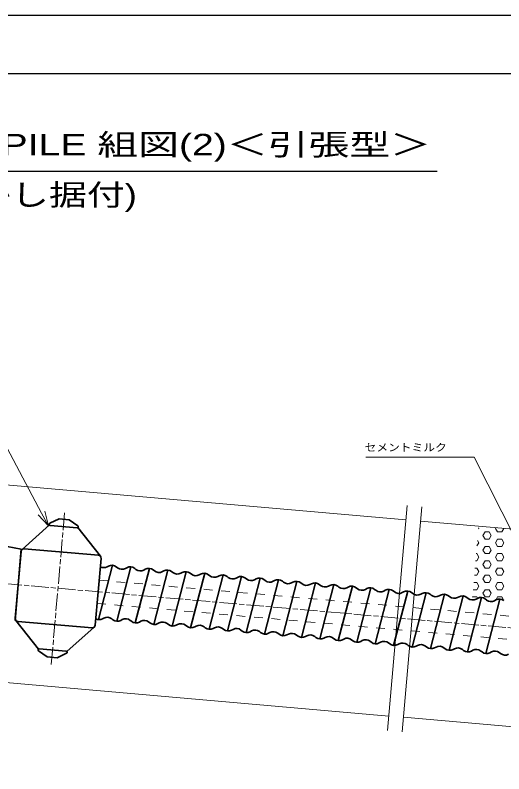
# Model space of a CAD drawing. Units: millimetres at full size, sheet at 1:1; details may follow other scales. Extents: x 0 to 1680, y -15 to 1188.
# Drawn here: x 831 to 1166, y 668 to 1188 of the extents above; entities that cross this region are included whole.
import ezdxf
from ezdxf.enums import TextEntityAlignment as Align

# ---------------------------------------------------------------- set-up
doc = ezdxf.new("R2010")
doc.units = ezdxf.units.MM
doc.linetypes.add('CHAIN', pattern=[18.5, 12, -1.5, 3.5, -1.5])
doc.linetypes.add('DASHED_SPACED', pattern=[12, 6, -6])
for name, color, linetype, lineweight in [('1外形線', 7, 'Continuous', 35), ('2細線', 3, 'Continuous', 20), ('3隠れ線', 2, 'DASHED_SPACED', 13), ('4中心線', 1, 'CHAIN', 15), ('6寸法線', 4, 'Continuous', 13), ('7 枠・タイトル', 7, 'Continuous', 25), ('DEFPOINTS_8', 7, 'Continuous', 25)]:
    doc.layers.add(name, color=color, linetype=linetype, lineweight=lineweight)
doc.styles.add('ＭＳ Ｐゴシック', font='')
doc.styles.get('ＭＳ Ｐゴシック').set_extended_font_data('MS PGothic')

msp = doc.modelspace()

# ---------------------------------------------------------------- linework, layer by layer
at = {"layer": '1外形線'}
for p, q in [((854.025, 838.335), (835.368, 821.585)), ((860.819, 842.532), (854.282, 839.486)), ((854.541, 838.062), (872.971, 836.45)), ((867.565, 841.942), (860.819, 842.532)), ((867.565, 841.942), (873.473, 837.807)), ((873.526, 836.629), (888.991, 816.893)), ((819.981, 824.524), (834.793, 821.721)), ((834.793, 821.721), (830.52, 772.908)), ((834.661, 820.227), (832.656, 797.315)), ((887.634, 817.6), (836.828, 822.045)), ((887.447, 792.521), (889.452, 815.433)), ((897.275, 810.736), (887.638, 773.444)), ((893.54, 809.663), (894.492, 810.17)), ((900.767, 809.031), (899.917, 809.695)), ((909.927, 809.629), (900.29, 772.337)), ((906.192, 808.557), (907.144, 809.063)), ((913.418, 807.924), (912.569, 808.588)), ((922.578, 808.522), (912.941, 771.23)), ((918.843, 807.45), (919.795, 807.956)), ((926.07, 806.817), (925.22, 807.481)), ((935.23, 807.415), (925.593, 770.123)), ((931.495, 806.343), (932.447, 806.849)), ((938.722, 805.711), (937.872, 806.374)), ((947.882, 806.308), (938.245, 769.016)), ((944.147, 805.236), (945.099, 805.742)), ((951.373, 804.604), (950.524, 805.267)), ((960.533, 805.201), (950.896, 767.909)), ((956.798, 804.129), (957.75, 804.635)), ((964.025, 803.497), (963.175, 804.161)), ((973.185, 804.094), (963.548, 766.802)), ((969.45, 803.022), (970.402, 803.528)), ((976.677, 802.39), (975.827, 803.054)), ((985.837, 802.987), (976.2, 765.695)), ((982.102, 801.915), (983.054, 802.421)), ((989.328, 801.283), (988.479, 801.947)), ((998.488, 801.881), (988.851, 764.589)), ((994.753, 800.808), (995.705, 801.315)), ((830.652, 774.402), (832.656, 797.315)), ((1001.98, 800.176), (1001.13, 800.84)), ((1011.14, 800.774), (1001.503, 763.482)), ((1007.405, 799.702), (1008.357, 800.208)), ((1014.632, 799.069), (1013.782, 799.733)), ((1023.792, 799.667), (1014.155, 762.375)), ((1020.057, 798.595), (1021.009, 799.101)), ((1027.284, 797.962), (1026.434, 798.626)), ((1036.443, 798.56), (1026.806, 761.268)), ((1032.708, 797.488), (1033.661, 797.994)), ((1039.935, 796.856), (1039.085, 797.519)), ((1049.095, 797.453), (1039.458, 760.161)), ((1045.36, 796.381), (1046.312, 796.887)), ((1052.587, 795.749), (1051.737, 796.412)), ((1061.747, 796.346), (1052.11, 759.054)), ((887.447, 792.521), (885.443, 769.608)), ((1058.012, 795.274), (1058.964, 795.78)), ((1065.239, 794.642), (1064.389, 795.306)), ((1074.398, 795.239), (1064.761, 757.947)), ((1070.664, 794.167), (1071.616, 794.673)), ((1077.89, 793.535), (1077.041, 794.199)), ((1087.05, 794.132), (1077.413, 756.84)), ((1083.315, 793.06), (1084.267, 793.566)), ((1090.542, 792.428), (1089.692, 793.092)), ((1099.702, 793.026), (1090.065, 755.734)), ((1095.967, 791.953), (1096.919, 792.46)), ((1103.194, 791.321), (1102.344, 791.985)), ((1112.353, 791.919), (1102.716, 754.627)), ((1108.619, 790.847), (1109.571, 791.353)), ((1115.845, 790.214), (1114.996, 790.878)), ((1125.005, 790.812), (1115.368, 753.52)), ((1121.27, 789.74), (1122.222, 790.246)), ((1128.497, 789.107), (1127.647, 789.771)), ((1137.657, 789.705), (1128.02, 752.413)), ((1133.922, 788.633), (1134.874, 789.139)), ((1141.149, 788.001), (1140.299, 788.664)), ((1150.308, 788.598), (1140.671, 751.306)), ((1146.574, 787.526), (1147.526, 788.032)), ((1153.8, 786.894), (1152.951, 787.557)), ((1162.96, 787.491), (1153.323, 750.199)), ((1159.225, 786.419), (1160.177, 786.925)), ((846.578, 753.206), (831.112, 772.942)), ((883.276, 767.79), (832.47, 772.235)), ((891.373, 774.516), (890.421, 774.01)), ((896.798, 774.041), (897.647, 773.377)), ((904.024, 773.409), (903.072, 772.903)), ((909.449, 772.934), (910.299, 772.271)), ((916.676, 772.302), (915.724, 771.796)), ((922.101, 771.827), (922.951, 771.164)), ((929.328, 771.195), (928.376, 770.689)), ((934.753, 770.721), (935.602, 770.057)), ((941.98, 770.088), (941.027, 769.582)), ((866.078, 751.5), (884.736, 768.251)), ((947.404, 769.614), (948.254, 768.95)), ((954.631, 768.981), (953.679, 768.475)), ((960.056, 768.507), (960.906, 767.843)), ((967.283, 767.875), (966.331, 767.368)), ((972.708, 767.4), (973.558, 766.736)), ((979.935, 766.768), (978.982, 766.262)), ((985.36, 766.293), (986.209, 765.629)), ((992.586, 765.661), (991.634, 765.155)), ((998.011, 765.186), (998.861, 764.522)), ((1005.238, 764.554), (1004.286, 764.048)), ((1010.663, 764.079), (1011.513, 763.416)), ((1017.89, 763.447), (1016.938, 762.941)), ((1023.315, 762.972), (1024.164, 762.309)), ((1030.541, 762.34), (1029.589, 761.834)), ((1035.966, 761.865), (1036.816, 761.202)), ((1043.193, 761.233), (1042.241, 760.727)), ((1048.618, 760.759), (1049.468, 760.095)), ((1055.845, 760.126), (1054.893, 759.62)), ((1061.27, 759.652), (1062.119, 758.988)), ((1068.496, 759.019), (1067.544, 758.513)), ((1073.921, 758.545), (1074.771, 757.881)), ((1081.148, 757.913), (1080.196, 757.407)), ((1086.573, 757.438), (1087.423, 756.774)), ((1093.8, 756.806), (1092.848, 756.3)), ((1099.225, 756.331), (1100.074, 755.667)), ((1106.451, 755.699), (1105.499, 755.193)), ((1111.876, 755.224), (1112.726, 754.56)), ((1119.103, 754.592), (1118.151, 754.086)), ((852.539, 747.894), (846.631, 752.029)), ((847.133, 753.386), (865.562, 751.773)), ((859.285, 747.303), (865.821, 750.35)), ((1124.528, 754.117), (1125.378, 753.454)), ((1131.755, 753.485), (1130.803, 752.979)), ((1137.18, 753.01), (1138.029, 752.347)), ((1144.406, 752.378), (1143.454, 751.872)), ((1149.831, 751.904), (1150.681, 751.24)), ((1157.058, 751.271), (1156.106, 750.765)), ((1162.483, 750.797), (1163.333, 750.133)), ((859.285, 747.303), (852.539, 747.894))]:
    msp.add_line(p, q, dxfattribs=at)
for centre, radius, start, end in [((854.607, 838.809), 0.75, 114.38061, 265), ((873.036, 837.197), 0.75, 265, 55.61939), ((836.653, 820.053), 2, 85, 175), ((887.459, 815.608), 2, 355, 85), ((831.187, 811.4), 5, 52.00158, 52.41679), ((891.193, 814.078), 5, 243.24974, 297.99531), ((896.839, 805.755), 5, 52.00469, 117.99531), ((903.845, 812.972), 5, 232.00469, 297.99531), ((909.491, 804.648), 5, 52.00469, 117.99531), ((916.496, 811.865), 5, 232.00469, 297.99531), ((922.142, 803.541), 5, 52.00469, 117.99531), ((929.148, 810.758), 5, 232.00469, 297.99531), ((934.794, 802.434), 5, 52.00469, 117.99531), ((941.8, 809.651), 5, 232.00469, 297.99531), ((947.446, 801.327), 5, 52.00469, 117.99531), ((954.451, 808.544), 5, 232.00469, 297.99531), ((960.097, 800.22), 5, 52.00469, 117.99531), ((967.103, 807.437), 5, 232.00469, 297.99531), ((972.749, 799.113), 5, 52.00469, 117.99531), ((979.755, 806.33), 5, 232.00469, 297.99531), ((985.401, 798.007), 5, 52.00469, 117.99531), ((998.052, 796.9), 5, 52.00469, 117.99531), ((992.406, 805.223), 5, 232.00469, 297.99531), ((1005.058, 804.117), 5, 232.00469, 297.99531), ((1010.704, 795.793), 5, 52.00469, 117.99531), ((1017.71, 803.01), 5, 232.00469, 297.99531), ((1023.356, 794.686), 5, 52.00469, 117.99531), ((1030.361, 801.903), 5, 232.00469, 297.99531), ((1036.008, 793.579), 5, 52.00469, 117.99531), ((1043.013, 800.796), 5, 232.00469, 297.99531), ((1048.659, 792.472), 5, 52.00469, 117.99531), ((1061.311, 791.365), 5, 52.00469, 117.99531), ((1055.665, 799.689), 5, 232.00469, 297.99531), ((1068.317, 798.582), 5, 232.00469, 297.99531), ((1073.963, 790.258), 5, 52.00469, 117.99531), ((1080.968, 797.475), 5, 232.00469, 297.99531), ((1086.614, 789.151), 5, 52.00469, 117.99531), ((1093.62, 796.368), 5, 232.00469, 297.99531), ((1099.266, 788.045), 5, 52.00469, 117.99531), ((1106.272, 795.261), 5, 232.00469, 297.99531), ((1111.918, 786.938), 5, 52.00469, 117.99531), ((1118.923, 794.155), 5, 232.00469, 297.99531), ((1124.569, 785.831), 5, 52.00469, 117.99531), ((1131.575, 793.048), 5, 232.00469, 297.99531), ((1137.221, 784.724), 5, 52.00469, 117.99531), ((1144.227, 791.941), 5, 232.00469, 297.99531), ((1149.873, 783.617), 5, 52.00469, 117.99531), ((1156.878, 790.834), 5, 232.00469, 297.99531), ((1162.524, 782.51), 5, 52.00469, 117.99531), ((828.066, 775.746), 5, 52.00158, 52.41679), ((832.644, 774.228), 2, 175, 265), ((888.074, 778.425), 5, 243.24974, 297.99531), ((893.72, 770.101), 5, 52.00469, 117.99531), ((900.725, 777.318), 5, 232.00469, 297.99531), ((906.371, 768.994), 5, 52.00469, 117.99531), ((913.377, 776.211), 5, 232.00469, 297.99531), ((919.023, 767.887), 5, 52.00469, 117.99531), ((926.029, 775.104), 5, 232.00469, 297.99531), ((931.675, 766.78), 5, 52.00469, 117.99531), ((944.326, 765.673), 5, 52.00469, 117.99531), ((883.45, 769.783), 2, 265, 355), ((938.68, 773.997), 5, 232.00469, 297.99531), ((951.332, 772.89), 5, 232.00469, 297.99531), ((956.978, 764.566), 5, 52.00469, 117.99531), ((963.984, 771.783), 5, 232.00469, 297.99531), ((969.63, 763.46), 5, 52.00469, 117.99531), ((976.635, 770.676), 5, 232.00469, 297.99531), ((982.282, 762.353), 5, 52.00469, 117.99531), ((989.287, 769.57), 5, 232.00469, 297.99531), ((994.933, 761.246), 5, 52.00469, 117.99531), ((1007.585, 760.139), 5, 52.00469, 117.99531), ((1001.939, 768.463), 5, 232.00469, 297.99531), ((1014.591, 767.356), 5, 232.00469, 297.99531), ((1020.237, 759.032), 5, 52.00469, 117.99531), ((1027.242, 766.249), 5, 232.00469, 297.99531), ((1032.888, 757.925), 5, 52.00469, 117.99531), ((1039.894, 765.142), 5, 232.00469, 297.99531), ((1045.54, 756.818), 5, 52.00469, 117.99531), ((1052.546, 764.035), 5, 232.00469, 297.99531), ((1058.192, 755.711), 5, 52.00469, 117.99531), ((1065.197, 762.928), 5, 232.00469, 297.99531), ((1070.843, 754.605), 5, 52.00469, 117.99531), ((1077.849, 761.821), 5, 232.00469, 297.99531), ((1083.495, 753.498), 5, 52.00469, 117.99531), ((1090.501, 760.715), 5, 232.00469, 297.99531), ((1096.147, 752.391), 5, 52.00469, 117.99531), ((1103.152, 759.608), 5, 232.00469, 297.99531), ((1108.798, 751.284), 5, 52.00469, 117.99531), ((1115.804, 758.501), 5, 232.00469, 297.99531), ((1121.45, 750.177), 5, 52.00469, 117.99531), ((847.068, 752.639), 0.75, 85, 235.61939), ((865.497, 751.026), 0.75, 294.38061, 85), ((1128.456, 757.394), 5, 232.00469, 297.99531), ((1134.102, 749.07), 5, 52.00469, 117.99531), ((1141.107, 756.287), 5, 232.00469, 297.99531), ((1146.753, 747.963), 5, 52.00469, 117.99531), ((1153.759, 755.18), 5, 232.00469, 297.99531), ((1159.405, 746.856), 5, 52.00469, 117.99531), ((1166.411, 754.073), 5, 232.00469, 297.99531)]:
    msp.add_arc(centre, radius, start, end, dxfattribs=at)
at = {"layer": '2細線'}
for p, q in [((427.3, 900.541), (1098.527, 841.816)), ((1085.889, 697.368), (1099.398, 851.778)), ((1095.851, 696.496), (1109.36, 850.906)), ((1108.489, 840.945), (1551.795, 802.16)), ((1148.174, 835.608), (1148.416, 836.027)), ((1148.416, 836.027), (1148.238, 836.336)), ((1151.274, 831.078), (1152.703, 833.552)), ((1152.703, 833.552), (1155.56, 833.552)), ((1156.989, 831.078), (1155.56, 833.552)), ((1159.846, 836.027), (1160.08, 836.431)), ((1161.275, 833.552), (1159.846, 836.027)), ((1161.275, 833.552), (1164.133, 833.552)), ((1164.133, 833.552), (1165.52, 835.955)), ((1148.416, 826.128), (1147.486, 827.74)), ((1152.703, 828.603), (1151.274, 831.078)), ((1152.703, 828.603), (1155.56, 828.603)), ((1155.56, 828.603), (1156.989, 831.078)), ((1159.846, 826.128), (1161.275, 828.603)), ((1161.275, 828.603), (1164.133, 828.603)), ((1165.561, 826.128), (1164.133, 828.603)), ((1147.154, 823.941), (1148.416, 826.128)), ((1151.274, 821.179), (1152.703, 823.654)), ((1152.703, 823.654), (1155.56, 823.654)), ((1156.989, 821.179), (1155.56, 823.654)), ((1161.275, 823.654), (1159.846, 826.128)), ((1161.275, 823.654), (1164.133, 823.654)), ((1164.133, 823.654), (1165.561, 826.128)), ((1146.696, 818.704), (1146.988, 818.704)), ((1148.416, 816.23), (1146.988, 818.704)), ((1152.703, 818.704), (1151.274, 821.179)), ((1152.703, 818.704), (1155.56, 818.704)), ((1155.56, 818.704), (1156.989, 821.179)), ((1159.846, 816.23), (1161.275, 818.704)), ((1161.275, 818.704), (1164.133, 818.704)), ((1165.561, 816.23), (1164.133, 818.704)), ((1146.263, 813.755), (1146.988, 813.755)), ((1146.988, 813.755), (1148.416, 816.23)), ((1151.274, 811.28), (1152.703, 813.755)), ((1152.703, 813.755), (1155.56, 813.755)), ((1156.989, 811.28), (1155.56, 813.755)), ((1161.275, 813.755), (1159.846, 816.23)), ((1161.275, 813.755), (1164.133, 813.755)), ((1164.133, 813.755), (1165.561, 816.23)), ((1145.83, 808.806), (1146.988, 808.806)), ((1148.416, 806.331), (1146.988, 808.806)), ((1152.703, 808.806), (1151.274, 811.28)), ((1152.703, 808.806), (1155.56, 808.806)), ((1155.56, 808.806), (1156.989, 811.28)), ((1159.846, 806.331), (1161.275, 808.806)), ((1161.275, 808.806), (1164.133, 808.806)), ((1165.561, 806.331), (1164.133, 808.806)), ((1145.397, 803.856), (1146.988, 803.856)), ((1146.988, 803.856), (1148.416, 806.331)), ((1151.274, 801.382), (1152.703, 803.856)), ((1152.703, 798.907), (1151.274, 801.382)), ((1152.703, 803.856), (1155.56, 803.856)), ((1156.989, 801.382), (1155.56, 803.856)), ((1155.56, 798.907), (1156.989, 801.382)), ((1161.275, 803.856), (1159.846, 806.331)), ((1161.275, 803.856), (1164.133, 803.856)), ((1164.133, 803.856), (1165.561, 806.331)), ((1144.964, 798.907), (1146.988, 798.907)), ((1148.416, 796.432), (1146.988, 798.907)), ((1146.988, 793.958), (1148.416, 796.432)), ((1152.703, 798.907), (1155.56, 798.907)), ((1159.846, 796.432), (1161.275, 798.907)), ((1161.275, 793.958), (1159.846, 796.432)), ((1161.275, 798.907), (1164.133, 798.907)), ((1165.561, 796.432), (1164.133, 798.907)), ((1164.133, 793.958), (1165.561, 796.432)), ((1144.53, 793.958), (1146.988, 793.958)), ((1151.274, 791.483), (1152.703, 793.958)), ((1152.703, 789.008), (1151.274, 791.483)), ((1152.703, 793.958), (1155.56, 793.958)), ((1156.989, 791.483), (1155.56, 793.958)), ((1155.56, 789.008), (1156.989, 791.483)), ((1161.275, 793.958), (1164.133, 793.958)), ((1144.092, 788.942), (1144.13, 789.008)), ((1144.13, 789.008), (1146.988, 789.008)), ((1147.545, 788.042), (1146.988, 789.008)), ((1152.703, 789.008), (1155.56, 789.008)), ((1160.026, 786.845), (1161.275, 789.008)), ((1161.275, 789.008), (1164.133, 789.008)), ((1165.561, 786.534), (1164.133, 789.008)), ((1165.541, 786.498), (1165.561, 786.534)), ((415.243, 766.08), (1086.761, 707.33)), ((1096.722, 706.458), (1540.029, 667.674))]:
    msp.add_line(p, q, dxfattribs=at)
at = {"layer": '3隠れ線'}
for p, q in [((888.145, 800.497), (1399.221, 755.784)), ((831.903, 788.708), (831.903, 788.708)), ((886.751, 784.558), (1397.826, 739.845))]:
    msp.add_line(p, q, dxfattribs=at)
at = {"layer": '4中心線'}
for p, q in [((251.882, 848.13), (1545.912, 734.917)), ((855.342, 742.629), (864.493, 847.23))]:
    msp.add_line(p, q, dxfattribs=at)
at = {"layer": '6寸法線'}
for p, q in [((853.323, 837.705), (846.276, 845.289)), ((853.323, 837.705), (848.644, 846.542)), ((851.012, 847.796), (853.323, 837.705))]:
    msp.add_line(p, q, dxfattribs=at)
for points in [[(848.644, 846.542), (790.432, 956.491), (684.932, 956.491)], [(1173.501, 828.862), (1145.328, 884.871), (1071.01, 884.871)]]:
    msp.add_lwpolyline(points, dxfattribs=at)
at = {"layer": '7 枠・タイトル'}
for p, q in [((40, 1148), (1640, 1148)), ((568.72, 1081.076), (1119.894, 1081.076))]:
    msp.add_line(p, q, dxfattribs=at)
at = {"layer": 'DEFPOINTS_8'}
msp.add_line((0, 1188), (1680, 1188), dxfattribs=at)

# ---------------------------------------------------------------- texts
at = {"layer": '6寸法線', "style": 'ＭＳ Ｐゴシック', "width": 1.15}
msp.add_text('セメントミルク', height=5.132, dxfattribs=at).set_placement((1070.152, 887.375), align=Align.BOTTOM_LEFT)
at = {"layer": '7 枠・タイトル', "style": 'ＭＳ Ｐゴシック'}
for s, width, p in [('φ135-SP38 SP FIX PILE 組図(2)＜引張型＞', 1.4, (584.441, 1087.539)), ('(浮かし据付)', 1.3, (767.436, 1053.089))]:
    msp.add_text(s, height=14.66, dxfattribs=dict(at, width=width)).set_placement(p, align=Align.BOTTOM_LEFT)

doc.saveas('drawing.dxf')
